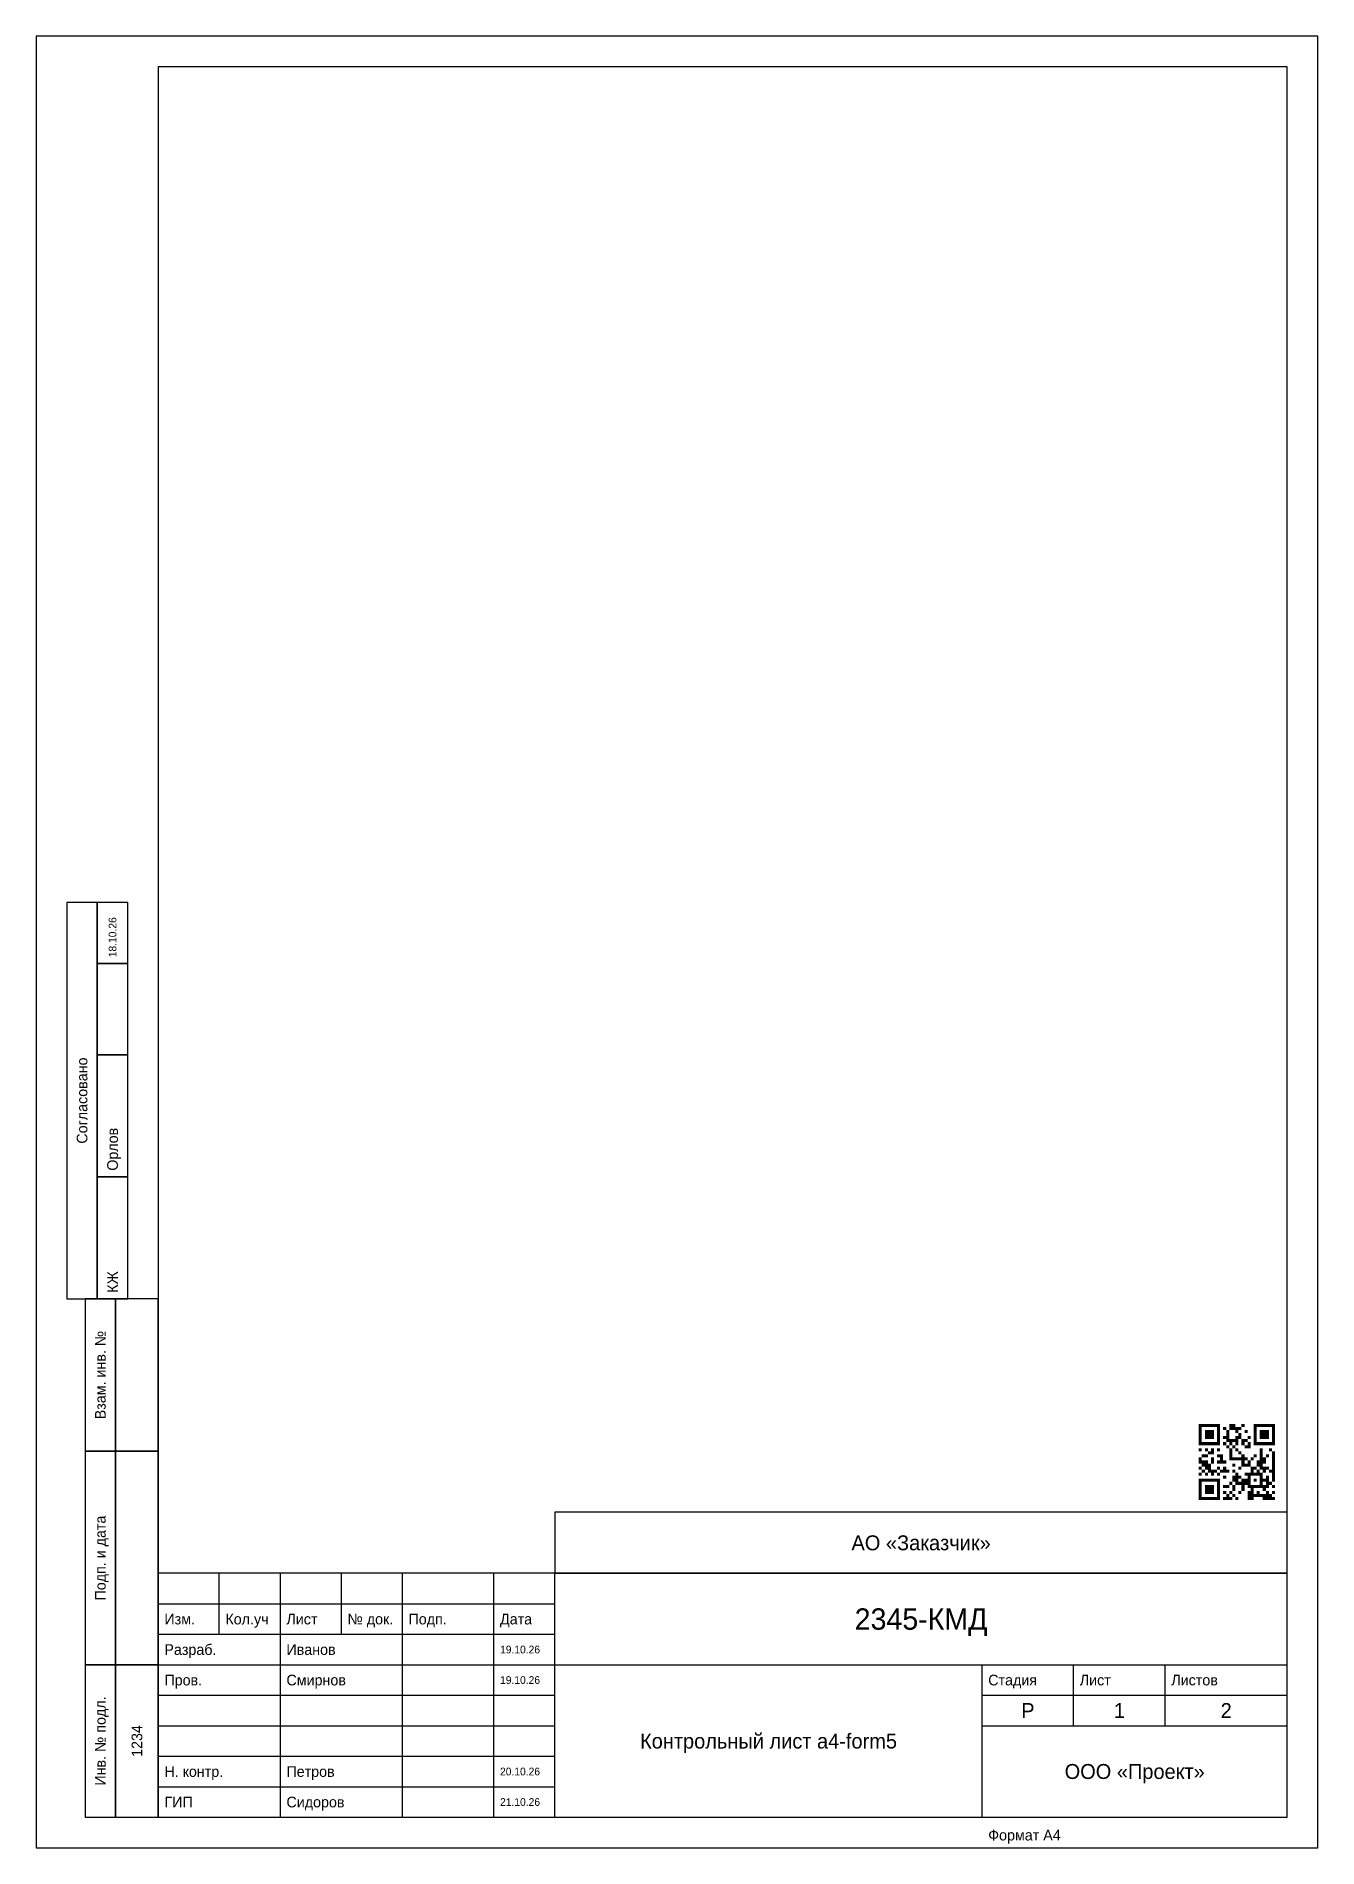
# Model space of a CAD drawing. Header units: millimetres. Extents: x 0 to 210, y 0 to 297.
import ezdxf
from ezdxf.enums import TextEntityAlignment as Align

# ---------------------------------------------------------------- set-up
doc = ezdxf.new("R2010")
doc.units = ezdxf.units.MM
for name, color, linetype in [('OB_FRAME', 7, 'CONTINUOUS'), ('OB_TEXT', 7, 'CONTINUOUS'), ('OB_THIN', 3, 'CONTINUOUS')]:
    doc.layers.add(name, color=color, linetype=linetype)

msp = doc.modelspace()

# ---------------------------------------------------------------- linework, layer by layer
at = {"layer": 'OB_FRAME'}
for p, q in [((205, 45), (20, 45)), ((20, 45), (20, 5)), ((30, 35), (30, 45)), ((40, 5), (40, 45)), ((50, 35), (50, 45)), ((60, 5), (60, 45)), ((75, 5), (75, 45)), ((85, 5), (85, 45)), ((205, 5), (205, 45)), ((20, 35), (85, 35)), ((85, 30), (205, 30)), ((155, 5), (155, 30)), ((170, 20), (170, 30)), ((185, 20), (185, 30)), ((155, 20), (205, 20)), ((20, 5), (205, 5))]:
    msp.add_line(p, q, dxfattribs=at)
for points in [[(20, 5), (205, 5), (205, 292), (20, 292), (20, 5)], [(5, 90), (10, 90), (10, 155), (5, 155), (5, 90)], [(8, 65), (13, 65), (13, 90), (8, 90), (8, 65)], [(13, 65), (20, 65), (20, 90), (13, 90), (13, 65)], [(8, 30), (13, 30), (13, 65), (8, 65), (8, 30)], [(13, 30), (20, 30), (20, 65), (13, 65), (13, 30)], [(85, 45), (205, 45), (205, 55), (85, 55), (85, 45)], [(8, 5), (13, 5), (13, 30), (8, 30), (8, 5)], [(13, 5), (20, 5), (20, 30), (13, 30), (13, 5)]]:
    msp.add_lwpolyline(points, dxfattribs=at)
for points in [[(190.5, 69), (191, 69), (190.5, 69.5), (191, 69.5)], [(190.5, 68.5), (191, 68.5), (190.5, 69), (191, 69)], [(190.5, 68), (191, 68), (190.5, 68.5), (191, 68.5)], [(191, 69), (191.5, 69), (191, 69.5), (191.5, 69.5)], [(191.5, 69), (192, 69), (191.5, 69.5), (192, 69.5)], [(191.5, 68), (192, 68), (191.5, 68.5), (192, 68.5)], [(192, 69), (192.5, 69), (192, 69.5), (192.5, 69.5)], [(192, 68), (192.5, 68), (192, 68.5), (192.5, 68.5)], [(192.5, 69), (193, 69), (192.5, 69.5), (193, 69.5)], [(192.5, 68), (193, 68), (192.5, 68.5), (193, 68.5)], [(193, 69), (193.5, 69), (193, 69.5), (193.5, 69.5)], [(193.5, 69), (194, 69), (193.5, 69.5), (194, 69.5)], [(193.5, 68.5), (194, 68.5), (193.5, 69), (194, 69)], [(193.5, 68), (194, 68), (193.5, 68.5), (194, 68.5)], [(194.5, 68.5), (195, 68.5), (194.5, 69), (195, 69)], [(195, 68), (195.5, 68), (195, 68.5), (195.5, 68.5)], [(195.5, 69), (196, 69), (195.5, 69.5), (196, 69.5)], [(195.5, 68.5), (196, 68.5), (195.5, 69), (196, 69)], [(196, 69), (196.5, 69), (196, 69.5), (196.5, 69.5)], [(196, 68.5), (196.5, 68.5), (196, 69), (196.5, 69)], [(196.5, 68.5), (197, 68.5), (196.5, 69), (197, 69)], [(196.5, 68), (197, 68), (196.5, 68.5), (197, 68.5)], [(197, 68.5), (197.5, 68.5), (197, 69), (197.5, 69)], [(197.5, 69), (198, 69), (197.5, 69.5), (198, 69.5)], [(198, 68), (198.5, 68), (198, 68.5), (198.5, 68.5)], [(199.5, 69), (200, 69), (199.5, 69.5), (200, 69.5)], [(199.5, 68.5), (200, 68.5), (199.5, 69), (200, 69)], [(199.5, 68), (200, 68), (199.5, 68.5), (200, 68.5)], [(200, 69), (200.5, 69), (200, 69.5), (200.5, 69.5)], [(200.5, 69), (201, 69), (200.5, 69.5), (201, 69.5)], [(200.5, 68), (201, 68), (200.5, 68.5), (201, 68.5)], [(201, 69), (201.5, 69), (201, 69.5), (201.5, 69.5)], [(201, 68), (201.5, 68), (201, 68.5), (201.5, 68.5)], [(201.5, 69), (202, 69), (201.5, 69.5), (202, 69.5)], [(201.5, 68), (202, 68), (201.5, 68.5), (202, 68.5)], [(202, 69), (202.5, 69), (202, 69.5), (202.5, 69.5)], [(202.5, 69), (203, 69), (202.5, 69.5), (203, 69.5)], [(202.5, 68.5), (203, 68.5), (202.5, 69), (203, 69)], [(202.5, 68), (203, 68), (202.5, 68.5), (203, 68.5)], [(190.5, 67.5), (191, 67.5), (190.5, 68), (191, 68)], [(190.5, 67), (191, 67), (190.5, 67.5), (191, 67.5)], [(190.5, 66.5), (191, 66.5), (190.5, 67), (191, 67)], [(190.5, 66), (191, 66), (190.5, 66.5), (191, 66.5)], [(190.5, 65), (191, 65), (190.5, 65.5), (191, 65.5)], [(191, 66), (191.5, 66), (191, 66.5), (191.5, 66.5)], [(191.5, 67.5), (192, 67.5), (191.5, 68), (192, 68)], [(191.5, 67), (192, 67), (191.5, 67.5), (192, 67.5)], [(191.5, 66), (192, 66), (191.5, 66.5), (192, 66.5)], [(191.5, 65), (192, 65), (191.5, 65.5), (192, 65.5)], [(192, 67.5), (192.5, 67.5), (192, 68), (192.5, 68)], [(192, 67), (192.5, 67), (192, 67.5), (192.5, 67.5)], [(192, 66), (192.5, 66), (192, 66.5), (192.5, 66.5)], [(192.5, 67.5), (193, 67.5), (192.5, 68), (193, 68)], [(192.5, 67), (193, 67), (192.5, 67.5), (193, 67.5)], [(192.5, 66), (193, 66), (192.5, 66.5), (193, 66.5)], [(192.5, 65), (193, 65), (192.5, 65.5), (193, 65.5)], [(193, 66), (193.5, 66), (193, 66.5), (193.5, 66.5)], [(193.5, 67.5), (194, 67.5), (193.5, 68), (194, 68)], [(193.5, 67), (194, 67), (193.5, 67.5), (194, 67.5)], [(193.5, 66.5), (194, 66.5), (193.5, 67), (194, 67)], [(193.5, 66), (194, 66), (193.5, 66.5), (194, 66.5)], [(193.5, 65), (194, 65), (193.5, 65.5), (194, 65.5)], [(194.5, 67), (195, 67), (194.5, 67.5), (195, 67.5)], [(194.5, 66), (195, 66), (194.5, 66.5), (195, 66.5)], [(195, 67.5), (195.5, 67.5), (195, 68), (195.5, 68)], [(195, 67), (195.5, 67), (195, 67.5), (195.5, 67.5)], [(195, 66.5), (195.5, 66.5), (195, 67), (195.5, 67)], [(195, 65.5), (195.5, 65.5), (195, 66), (195.5, 66)], [(195.5, 66.5), (196, 66.5), (195.5, 67), (196, 67)], [(195.5, 66), (196, 66), (195.5, 66.5), (196, 66.5)], [(195.5, 65), (196, 65), (195.5, 65.5), (196, 65.5)], [(196, 66.5), (196.5, 66.5), (196, 67), (196.5, 67)], [(196, 65.5), (196.5, 65.5), (196, 66), (196.5, 66)], [(196.5, 67), (197, 67), (196.5, 67.5), (197, 67.5)], [(196.5, 66.5), (197, 66.5), (196.5, 67), (197, 67)], [(196.5, 66), (197, 66), (196.5, 66.5), (197, 66.5)], [(196.5, 65), (197, 65), (196.5, 65.5), (197, 65.5)], [(197, 67.5), (197.5, 67.5), (197, 68), (197.5, 68)], [(197, 67), (197.5, 67), (197, 67.5), (197.5, 67.5)], [(197.5, 66.5), (198, 66.5), (197.5, 67), (198, 67)], [(197.5, 66), (198, 66), (197.5, 66.5), (198, 66.5)], [(198, 66.5), (198.5, 66.5), (198, 67), (198.5, 67)], [(198, 65.5), (198.5, 65.5), (198, 66), (198.5, 66)], [(198.5, 67), (199, 67), (198.5, 67.5), (199, 67.5)], [(198.5, 66), (199, 66), (198.5, 66.5), (199, 66.5)], [(198.5, 65.5), (199, 65.5), (198.5, 66), (199, 66)], [(199.5, 67.5), (200, 67.5), (199.5, 68), (200, 68)], [(199.5, 67), (200, 67), (199.5, 67.5), (200, 67.5)], [(199.5, 66.5), (200, 66.5), (199.5, 67), (200, 67)], [(199.5, 66), (200, 66), (199.5, 66.5), (200, 66.5)], [(200, 66), (200.5, 66), (200, 66.5), (200.5, 66.5)], [(200.5, 67.5), (201, 67.5), (200.5, 68), (201, 68)], [(200.5, 67), (201, 67), (200.5, 67.5), (201, 67.5)], [(200.5, 66), (201, 66), (200.5, 66.5), (201, 66.5)], [(200.5, 65), (201, 65), (200.5, 65.5), (201, 65.5)], [(201, 67.5), (201.5, 67.5), (201, 68), (201.5, 68)], [(201, 67), (201.5, 67), (201, 67.5), (201.5, 67.5)], [(201, 66), (201.5, 66), (201, 66.5), (201.5, 66.5)], [(201.5, 67.5), (202, 67.5), (201.5, 68), (202, 68)], [(201.5, 67), (202, 67), (201.5, 67.5), (202, 67.5)], [(201.5, 66), (202, 66), (201.5, 66.5), (202, 66.5)], [(202, 66), (202.5, 66), (202, 66.5), (202.5, 66.5)], [(202, 65), (202.5, 65), (202, 65.5), (202.5, 65.5)], [(202.5, 67.5), (203, 67.5), (202.5, 68), (203, 68)], [(202.5, 67), (203, 67), (202.5, 67.5), (203, 67.5)], [(202.5, 66.5), (203, 66.5), (202.5, 67), (203, 67)], [(202.5, 66), (203, 66), (202.5, 66.5), (203, 66.5)], [(190.5, 63.5), (191, 63.5), (190.5, 64), (191, 64)], [(190.5, 63), (191, 63), (190.5, 63.5), (191, 63.5)], [(190.5, 62), (191, 62), (190.5, 62.5), (191, 62.5)], [(191, 64), (191.5, 64), (191, 64.5), (191.5, 64.5)], [(191, 63), (191.5, 63), (191, 63.5), (191.5, 63.5)], [(191, 62.5), (191.5, 62.5), (191, 63), (191.5, 63)], [(191.5, 64), (192, 64), (191.5, 64.5), (192, 64.5)], [(191.5, 63), (192, 63), (191.5, 63.5), (192, 63.5)], [(191.5, 62.5), (192, 62.5), (191.5, 63), (192, 63)], [(191.5, 62), (192, 62), (191.5, 62.5), (192, 62.5)], [(192, 64.5), (192.5, 64.5), (192, 65), (192.5, 65)], [(192, 62.5), (192.5, 62.5), (192, 63), (192.5, 63)], [(192, 62), (192.5, 62), (192, 62.5), (192.5, 62.5)], [(192.5, 64.5), (193, 64.5), (192.5, 65), (193, 65)], [(192.5, 63.5), (193, 63.5), (192.5, 64), (193, 64)], [(192.5, 63), (193, 63), (192.5, 63.5), (193, 63.5)], [(193.5, 64), (194, 64), (193.5, 64.5), (194, 64.5)], [(193.5, 63), (194, 63), (193.5, 63.5), (194, 63.5)], [(193.5, 62), (194, 62), (193.5, 62.5), (194, 62.5)], [(194, 64), (194.5, 64), (194, 64.5), (194.5, 64.5)], [(194, 63.5), (194.5, 63.5), (194, 64), (194.5, 64)], [(194, 63), (194.5, 63), (194, 63.5), (194.5, 63.5)], [(194.5, 63), (195, 63), (194.5, 63.5), (195, 63.5)], [(194.5, 62), (195, 62), (194.5, 62.5), (195, 62.5)], [(195.5, 64.5), (196, 64.5), (195.5, 65), (196, 65)], [(195.5, 64), (196, 64), (195.5, 64.5), (196, 64.5)], [(195.5, 63.5), (196, 63.5), (195.5, 64), (196, 64)], [(196, 63.5), (196.5, 63.5), (196, 64), (196.5, 64)], [(196, 62.5), (196.5, 62.5), (196, 63), (196.5, 63)], [(196.5, 63.5), (197, 63.5), (196.5, 64), (197, 64)], [(197, 64.5), (197.5, 64.5), (197, 65), (197.5, 65)], [(197, 63.5), (197.5, 63.5), (197, 64), (197.5, 64)], [(197, 62), (197.5, 62), (197, 62.5), (197.5, 62.5)], [(197.5, 64), (198, 64), (197.5, 64.5), (198, 64.5)], [(197.5, 63.5), (198, 63.5), (197.5, 64), (198, 64)], [(197.5, 63), (198, 63), (197.5, 63.5), (198, 63.5)], [(197.5, 62.5), (198, 62.5), (197.5, 63), (198, 63)], [(198, 63.5), (198.5, 63.5), (198, 64), (198.5, 64)], [(198, 62.5), (198.5, 62.5), (198, 63), (198.5, 63)], [(198.5, 63), (199, 63), (198.5, 63.5), (199, 63.5)], [(198.5, 62.5), (199, 62.5), (198.5, 63), (199, 63)], [(199, 63.5), (199.5, 63.5), (199, 64), (199.5, 64)], [(199, 62), (199.5, 62), (199, 62.5), (199.5, 62.5)], [(199.5, 64), (200, 64), (199.5, 64.5), (200, 64.5)], [(199.5, 62), (200, 62), (199.5, 62.5), (200, 62.5)], [(200, 63), (200.5, 63), (200, 63.5), (200.5, 63.5)], [(200, 62.5), (200.5, 62.5), (200, 63), (200.5, 63)], [(200.5, 64.5), (201, 64.5), (200.5, 65), (201, 65)], [(200.5, 64), (201, 64), (200.5, 64.5), (201, 64.5)], [(200.5, 63.5), (201, 63.5), (200.5, 64), (201, 64)], [(200.5, 63), (201, 63), (200.5, 63.5), (201, 63.5)], [(200.5, 62.5), (201, 62.5), (200.5, 63), (201, 63)], [(200.5, 62), (201, 62), (200.5, 62.5), (201, 62.5)], [(201, 63.5), (201.5, 63.5), (201, 64), (201.5, 64)], [(201, 63), (201.5, 63), (201, 63.5), (201.5, 63.5)], [(201, 62), (201.5, 62), (201, 62.5), (201.5, 62.5)], [(201.5, 64), (202, 64), (201.5, 64.5), (202, 64.5)], [(201.5, 62), (202, 62), (201.5, 62.5), (202, 62.5)], [(202.5, 64.5), (203, 64.5), (202.5, 65), (203, 65)], [(202.5, 64), (203, 64), (202.5, 64.5), (203, 64.5)], [(202.5, 63.5), (203, 63.5), (202.5, 64), (203, 64)], [(202.5, 63), (203, 63), (202.5, 63.5), (203, 63.5)], [(202.5, 62.5), (203, 62.5), (202.5, 63), (203, 63)], [(202.5, 62), (203, 62), (202.5, 62.5), (203, 62.5)], [(190.5, 61), (191, 61), (190.5, 61.5), (191, 61.5)], [(190.5, 60), (191, 60), (190.5, 60.5), (191, 60.5)], [(190.5, 59.5), (191, 59.5), (190.5, 60), (191, 60)], [(190.5, 59), (191, 59), (190.5, 59.5), (191, 59.5)], [(191, 61.5), (191.5, 61.5), (191, 62), (191.5, 62)], [(191, 60), (191.5, 60), (191, 60.5), (191.5, 60.5)], [(191.5, 61), (192, 61), (191.5, 61.5), (192, 61.5)], [(191.5, 60), (192, 60), (191.5, 60.5), (192, 60.5)], [(191.5, 59), (192, 59), (191.5, 59.5), (192, 59.5)], [(192, 61.5), (192.5, 61.5), (192, 62), (192.5, 62)], [(192, 60), (192.5, 60), (192, 60.5), (192.5, 60.5)], [(192, 59), (192.5, 59), (192, 59.5), (192.5, 59.5)], [(192.5, 61.5), (193, 61.5), (192.5, 62), (193, 62)], [(192.5, 61), (193, 61), (192.5, 61.5), (193, 61.5)], [(192.5, 60), (193, 60), (192.5, 60.5), (193, 60.5)], [(192.5, 59), (193, 59), (192.5, 59.5), (193, 59.5)], [(193, 61.5), (193.5, 61.5), (193, 62), (193.5, 62)], [(193, 60), (193.5, 60), (193, 60.5), (193.5, 60.5)], [(193.5, 61), (194, 61), (193.5, 61.5), (194, 61.5)], [(193.5, 60), (194, 60), (193.5, 60.5), (194, 60.5)], [(193.5, 59.5), (194, 59.5), (193.5, 60), (194, 60)], [(193.5, 59), (194, 59), (193.5, 59.5), (194, 59.5)], [(194, 61.5), (194.5, 61.5), (194, 62), (194.5, 62)], [(194.5, 61.5), (195, 61.5), (194.5, 62), (195, 62)], [(194.5, 60.5), (195, 60.5), (194.5, 61), (195, 61)], [(194.5, 59), (195, 59), (194.5, 59.5), (195, 59.5)], [(195, 61.5), (195.5, 61.5), (195, 62), (195.5, 62)], [(195, 59), (195.5, 59), (195, 59.5), (195.5, 59.5)], [(195.5, 59.5), (196, 59.5), (195.5, 60), (196, 60)], [(196, 61.5), (196.5, 61.5), (196, 62), (196.5, 62)], [(196, 60.5), (196.5, 60.5), (196, 61), (196.5, 61)], [(196, 60), (196.5, 60), (196, 60.5), (196.5, 60.5)], [(196, 59), (196.5, 59), (196, 59.5), (196.5, 59.5)], [(196.5, 61), (197, 61), (196.5, 61.5), (197, 61.5)], [(196.5, 60.5), (197, 60.5), (196.5, 61), (197, 61)], [(196.5, 60), (197, 60), (196.5, 60.5), (197, 60.5)], [(196.5, 59.5), (197, 59.5), (196.5, 60), (197, 60)], [(197, 60.5), (197.5, 60.5), (197, 61), (197.5, 61)], [(197, 59.5), (197.5, 59.5), (197, 60), (197.5, 60)], [(197.5, 60), (198, 60), (197.5, 60.5), (198, 60.5)], [(197.5, 59.5), (198, 59.5), (197.5, 60), (198, 60)], [(197.5, 59), (198, 59), (197.5, 59.5), (198, 59.5)], [(198, 61), (198.5, 61), (198, 61.5), (198.5, 61.5)], [(198, 60), (198.5, 60), (198, 60.5), (198.5, 60.5)], [(198, 59.5), (198.5, 59.5), (198, 60), (198.5, 60)], [(198.5, 61), (199, 61), (198.5, 61.5), (199, 61.5)], [(198.5, 60.5), (199, 60.5), (198.5, 61), (199, 61)], [(198.5, 60), (199, 60), (198.5, 60.5), (199, 60.5)], [(198.5, 59.5), (199, 59.5), (198.5, 60), (199, 60)], [(198.5, 59), (199, 59), (198.5, 59.5), (199, 59.5)], [(199, 61.5), (199.5, 61.5), (199, 62), (199.5, 62)], [(199, 61), (199.5, 61), (199, 61.5), (199.5, 61.5)], [(199, 59), (199.5, 59), (199, 59.5), (199.5, 59.5)], [(199.5, 61), (200, 61), (199.5, 61.5), (200, 61.5)], [(199.5, 60), (200, 60), (199.5, 60.5), (200, 60.5)], [(199.5, 59), (200, 59), (199.5, 59.5), (200, 59.5)], [(200, 61.5), (200.5, 61.5), (200, 62), (200.5, 62)], [(200, 61), (200.5, 61), (200, 61.5), (200.5, 61.5)], [(200, 59), (200.5, 59), (200, 59.5), (200.5, 59.5)], [(200.5, 61), (201, 61), (200.5, 61.5), (201, 61.5)], [(200.5, 60.5), (201, 60.5), (200.5, 61), (201, 61)], [(200.5, 60), (201, 60), (200.5, 60.5), (201, 60.5)], [(200.5, 59.5), (201, 59.5), (200.5, 60), (201, 60)], [(200.5, 59), (201, 59), (200.5, 59.5), (201, 59.5)], [(201, 61.5), (201.5, 61.5), (201, 62), (201.5, 62)], [(201, 60), (201.5, 60), (201, 60.5), (201.5, 60.5)], [(201, 59), (201.5, 59), (201, 59.5), (201.5, 59.5)], [(201.5, 60.5), (202, 60.5), (201.5, 61), (202, 61)], [(201.5, 60), (202, 60), (201.5, 60.5), (202, 60.5)], [(201.5, 59.5), (202, 59.5), (201.5, 60), (202, 60)], [(201.5, 59), (202, 59), (201.5, 59.5), (202, 59.5)], [(202, 61.5), (202.5, 61.5), (202, 62), (202.5, 62)], [(202, 59.5), (202.5, 59.5), (202, 60), (202.5, 60)], [(202.5, 61.5), (203, 61.5), (202.5, 62), (203, 62)], [(202.5, 61), (203, 61), (202.5, 61.5), (203, 61.5)], [(202.5, 60.5), (203, 60.5), (202.5, 61), (203, 61)], [(202.5, 60), (203, 60), (202.5, 60.5), (203, 60.5)], [(202.5, 59), (203, 59), (202.5, 59.5), (203, 59.5)], [(190.5, 58.5), (191, 58.5), (190.5, 59), (191, 59)], [(190.5, 58), (191, 58), (190.5, 58.5), (191, 58.5)], [(190.5, 57.5), (191, 57.5), (190.5, 58), (191, 58)], [(190.5, 57), (191, 57), (190.5, 57.5), (191, 57.5)], [(191, 57), (191.5, 57), (191, 57.5), (191.5, 57.5)], [(191.5, 58.5), (192, 58.5), (191.5, 59), (192, 59)], [(191.5, 58), (192, 58), (191.5, 58.5), (192, 58.5)], [(191.5, 57), (192, 57), (191.5, 57.5), (192, 57.5)], [(192, 58.5), (192.5, 58.5), (192, 59), (192.5, 59)], [(192, 58), (192.5, 58), (192, 58.5), (192.5, 58.5)], [(192, 57), (192.5, 57), (192, 57.5), (192.5, 57.5)], [(192.5, 58.5), (193, 58.5), (192.5, 59), (193, 59)], [(192.5, 58), (193, 58), (192.5, 58.5), (193, 58.5)], [(192.5, 57), (193, 57), (192.5, 57.5), (193, 57.5)], [(193, 57), (193.5, 57), (193, 57.5), (193.5, 57.5)], [(193.5, 58.5), (194, 58.5), (193.5, 59), (194, 59)], [(193.5, 58), (194, 58), (193.5, 58.5), (194, 58.5)], [(193.5, 57.5), (194, 57.5), (193.5, 58), (194, 58)], [(193.5, 57), (194, 57), (193.5, 57.5), (194, 57.5)], [(194.5, 58), (195, 58), (194.5, 58.5), (195, 58.5)], [(194.5, 57), (195, 57), (194.5, 57.5), (195, 57.5)], [(195, 57.5), (195.5, 57.5), (195, 58), (195.5, 58)], [(195, 57), (195.5, 57), (195, 57.5), (195.5, 57.5)], [(195.5, 58), (196, 58), (195.5, 58.5), (196, 58.5)], [(195.5, 57), (196, 57), (195.5, 57.5), (196, 57.5)], [(196, 58.5), (196.5, 58.5), (196, 59), (196.5, 59)], [(196, 57.5), (196.5, 57.5), (196, 58), (196.5, 58)], [(196.5, 57), (197, 57), (196.5, 57.5), (197, 57.5)], [(197, 58), (197.5, 58), (197, 58.5), (197.5, 58.5)], [(197.5, 58.5), (198, 58.5), (197.5, 59), (198, 59)], [(198.5, 58), (199, 58), (198.5, 58.5), (199, 58.5)], [(198.5, 57.5), (199, 57.5), (198.5, 58), (199, 58)], [(198.5, 57), (199, 57), (198.5, 57.5), (199, 57.5)], [(199, 58.5), (199.5, 58.5), (199, 59), (199.5, 59)], [(199, 58), (199.5, 58), (199, 58.5), (199.5, 58.5)], [(199, 57.5), (199.5, 57.5), (199, 58), (199.5, 58)], [(199, 57), (199.5, 57), (199, 57.5), (199.5, 57.5)], [(199.5, 57.5), (200, 57.5), (199.5, 58), (200, 58)], [(200, 58), (200.5, 58), (200, 58.5), (200.5, 58.5)], [(200, 57.5), (200.5, 57.5), (200, 58), (200.5, 58)], [(200.5, 57.5), (201, 57.5), (200.5, 58), (201, 58)], [(201, 58.5), (201.5, 58.5), (201, 59), (201.5, 59)], [(201, 57.5), (201.5, 57.5), (201, 58), (201.5, 58)], [(201, 57), (201.5, 57), (201, 57.5), (201.5, 57.5)], [(201.5, 58), (202, 58), (201.5, 58.5), (202, 58.5)], [(201.5, 57.5), (202, 57.5), (201.5, 58), (202, 58)], [(201.5, 57), (202, 57), (201.5, 57.5), (202, 57.5)], [(202, 57.5), (202.5, 57.5), (202, 58), (202.5, 58)], [(202, 57), (202.5, 57), (202, 57.5), (202.5, 57.5)], [(202.5, 58), (203, 58), (202.5, 58.5), (203, 58.5)], [(202.5, 57), (203, 57), (202.5, 57.5), (203, 57.5)]]:
    msp.add_solid(points, dxfattribs=at)
at = {"layer": 'OB_THIN'}
for p, q in [((20, 40), (85, 40)), ((20, 30), (85, 30)), ((20, 25), (85, 25)), ((155, 25), (205, 25)), ((20, 20), (85, 20)), ((20, 15), (85, 15)), ((20, 10), (85, 10))]:
    msp.add_line(p, q, dxfattribs=at)
for points in [[(0, 0), (210, 0), (210, 297), (0, 297), (0, 0)], [(10, 145), (15, 145), (15, 155), (10, 155), (10, 145)], [(10, 130), (15, 130), (15, 145), (10, 145), (10, 130)], [(10, 110), (15, 110), (15, 130), (10, 130), (10, 110)], [(10, 90), (15, 90), (15, 110), (10, 110), (10, 90)]]:
    msp.add_lwpolyline(points, dxfattribs=at)

# ---------------------------------------------------------------- texts
at = {"layer": 'OB_TEXT'}
for s, height, p in [('18.10.26', 1.26, (13.13, 146)), ('Орлов', 1.75, (13.38, 111)), ('КЖ', 1.75, (13.38, 91))]:
    msp.add_text(s, height=height, rotation=90, dxfattribs=at).set_placement(p)
for s, p in [('Согласовано', (8.38, 122.5)), ('Взам. инв. №', (11.38, 77.5)), ('Подп. и дата', (11.38, 47.5)), ('Инв. № подл.', (11.38, 17.5)), ('1234', (17.38, 17.5))]:
    msp.add_text(s, height=1.75, rotation=90, dxfattribs=at).set_placement(p, align=Align.CENTER)
for s, height, p in [('АО «Заказчик»', 2.45, (145, 48.77)), ('2345-КМД', 3.5, (145, 35.75)), ('2', 2.45, (195, 21.27)), ('Р', 2.45, (162.5, 21.27)), ('1', 2.45, (177.5, 21.27)), ('Контрольный лист a4-form5', 2.45, (120, 16.27)), ('ООО «Проект»', 2.45, (180, 11.28))]:
    msp.add_text(s, height=height, dxfattribs=at).set_placement(p, align=Align.CENTER)
for s, height, p in [('Изм.', 1.75, (21, 36.62)), ('Кол.уч', 1.75, (31, 36.62)), ('Лист', 1.75, (41, 36.62)), ('№ док.', 1.75, (51, 36.62)), ('Подп.', 1.75, (61, 36.62)), ('Дата', 1.75, (76, 36.62)), ('Разраб.', 1.75, (21, 31.62)), ('Иванов', 1.75, (41, 31.62)), ('19.10.26', 1.26, (76, 31.87)), ('Пров.', 1.75, (21, 26.62)), ('Смирнов', 1.75, (41, 26.62)), ('19.10.26', 1.26, (76, 26.87)), ('Стадия', 1.75, (156, 26.62)), ('Лист', 1.75, (171, 26.62)), ('Листов', 1.75, (186, 26.62)), ('Н. контр.', 1.75, (21, 11.62)), ('Петров', 1.75, (41, 11.62)), ('20.10.26', 1.26, (76, 11.87)), ('ГИП', 1.75, (21, 6.62)), ('Сидоров', 1.75, (41, 6.62)), ('21.10.26', 1.26, (76, 6.87)), ('Формат A4', 1.75, (156, 1.2))]:
    msp.add_text(s, height=height, dxfattribs=at).set_placement(p)

doc.saveas('drawing.dxf')
